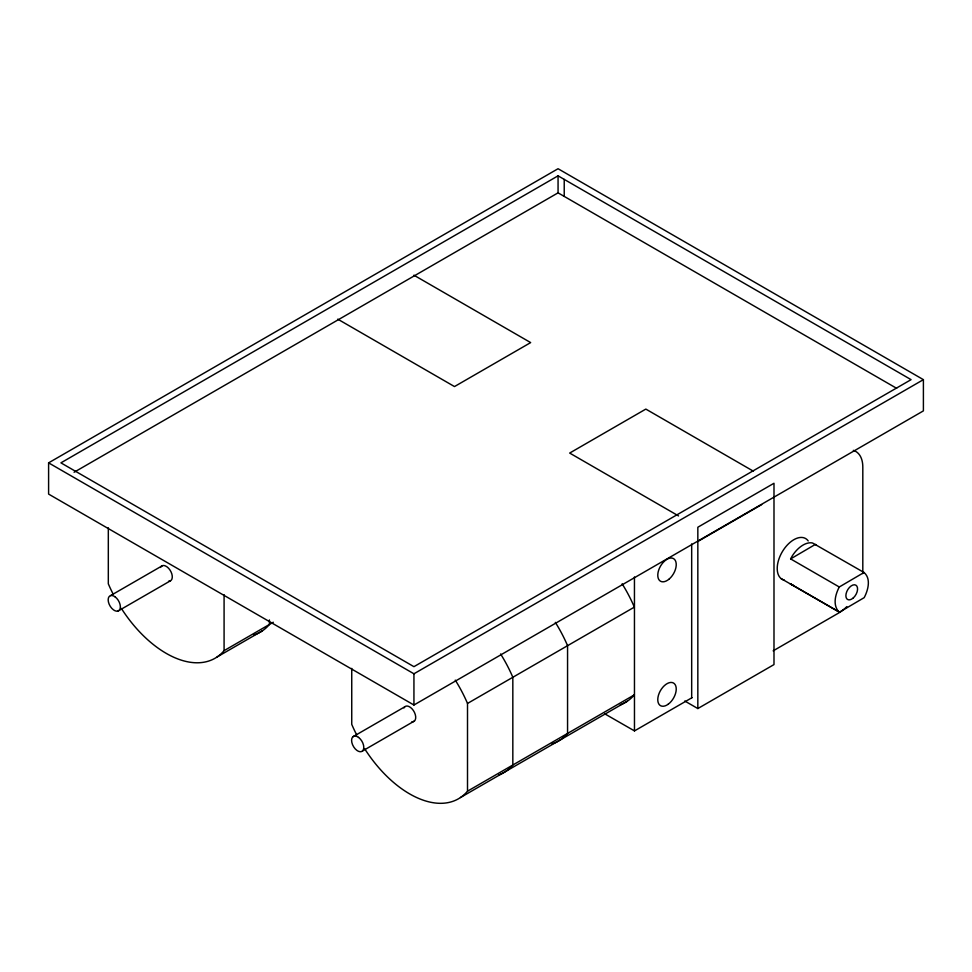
<?xml version="1.0" encoding="UTF-8"?>
<svg xmlns="http://www.w3.org/2000/svg" width="972" height="972" viewBox="0 0 972 972"><rect width="100%" height="100%" fill="white"/><g stroke="black" fill="none" stroke-linecap="round" stroke-linejoin="round"><path stroke-width="1.46" d="M634.449 576.967L634.473 730.908L692.04 697.677M864.011 572.484L839.273 586.991L790.625 558.912L792.326 555.814A23.51 13.572 -60 0 1 812.543 542.996L864.011 572.484C871.301 578.619 868.069 590.308 864.181 597.646L839.443 612.166L781.172 578.644M839.273 586.991C835.325 594.475 832.457 605.24 839.055 612.068M790.625 558.912L815.362 544.405L816.188 544.867M48.6 462.854L558.062 168.727L923.4 379.651L923.4 410.877L413.938 705.016L48.6 494.08L48.6 462.854L413.938 673.79L923.4 379.651M558.062 175.835L60.92 462.854L413.938 666.671L911.08 379.651L558.062 175.835L558.062 192.845L74.066 472.271M110.541 595.617L162.458 565.643M118.013 611.072L169.942 581.086M121.33 608.375A97.844 56.498 60 0 0 224.082 650.657L273.314 622.226M217.06 656.987L262.379 630.828M352.885 736.776L404.802 706.802M697.835 541.465L761.683 504.602M362.52 750.979L414.437 721.005M364.755 748.914A97.844 56.498 60 0 0 467.508 791.184L467.508 703.449L634.352 607.123A97.844 56.498 60 0 0 622.129 583.808M467.508 791.184L634.352 694.859A97.844 56.498 60 0 1 620.197 704.834M460.485 797.526L627.329 701.201M773.153 650.839L838.569 613.077A34.287 19.792 -60 0 0 846.855 606.601M697.835 708.552L773.991 664.581L773.991 483.266L697.835 527.237L697.835 708.552L684.762 701.006M790.807 584.075L793.626 585.484M604.827 713.873L634.473 730.908M558.062 192.845L896.634 388.314M413.902 275.185L530.663 342.594L454.495 386.564L337.746 319.156M753.409 471.201L645.833 409.091L569.677 453.061L678.553 515.925M789.969 583.613L838.86 611.838M691.675 543.943L691.675 697.884M564.222 179.383L564.222 196.393M413.938 673.79L413.938 705.016M351.743 668.384L351.743 724.359A97.844 56.498 60 0 0 356.7 734.917M269.402 619.942L269.402 624.486A97.844 56.498 60 0 1 253.984 634.886M224.082 594.682L224.082 650.657M108.317 527.845L108.317 583.82A97.844 56.498 60 0 0 113.287 594.378M168.569 581.22A8.627 4.981 60 0 0 172.238 575.898A8.627 4.981 60 0 0 166.965 566.822L165.374 565.911A8.627 4.981 60 0 0 160.55 567.441M455.273 680.133A97.844 56.498 60 0 1 467.508 703.449M500.604 653.974A97.844 56.498 60 0 1 512.827 677.29L512.827 765.025A97.844 56.498 60 0 1 498.672 774.988M853.331 450.364A34.287 19.792 -60 0 1 862.808 467.095L862.808 571.086A34.287 19.792 -60 0 1 862.723 573.577M784.392 580.15A23.51 13.572 -60 0 1 782.545 551.343A23.51 13.572 -60 0 1 808.206 540.93M555.34 622.372A97.844 56.498 60 0 1 567.563 645.675L567.563 733.423A97.844 56.498 60 0 1 552.145 743.823M411.921 721.759A8.627 4.981 60 0 0 415.676 716.522A8.627 4.981 60 0 0 410.451 707.409L408.86 706.474A8.627 4.981 60 0 0 404 707.92M115.036 596.796L113.445 595.885A8.627 4.981 60 0 0 108.171 599.858A8.627 4.981 60 0 0 113.517 609.894L115.109 610.805A8.627 4.981 60 0 0 120.37 606.82A8.627 4.981 60 0 0 115.036 596.796M358.534 737.384L356.943 736.46A8.627 4.981 60 0 0 351.597 740.324A8.627 4.981 60 0 0 356.87 750.384L358.461 751.307A8.627 4.981 60 0 0 363.795 747.444A8.627 4.981 60 0 0 358.534 737.384M668.141 704.275A13.061 7.545 -60 0 0 674.374 683.668A13.061 7.545 -60 0 0 658.494 695.114A13.061 7.545 -60 0 0 668.141 704.275M669.331 578.899A13.061 7.545 -60 0 0 673.584 558.645A13.061 7.545 -60 0 0 658.105 572.241A13.061 7.545 -60 0 0 669.331 578.899M853.246 597.974A8.274 4.775 -60 0 0 855.858 585.156A8.274 4.775 -60 0 0 846.077 593.843A8.274 4.775 -60 0 0 853.246 597.974"/></g></svg>
